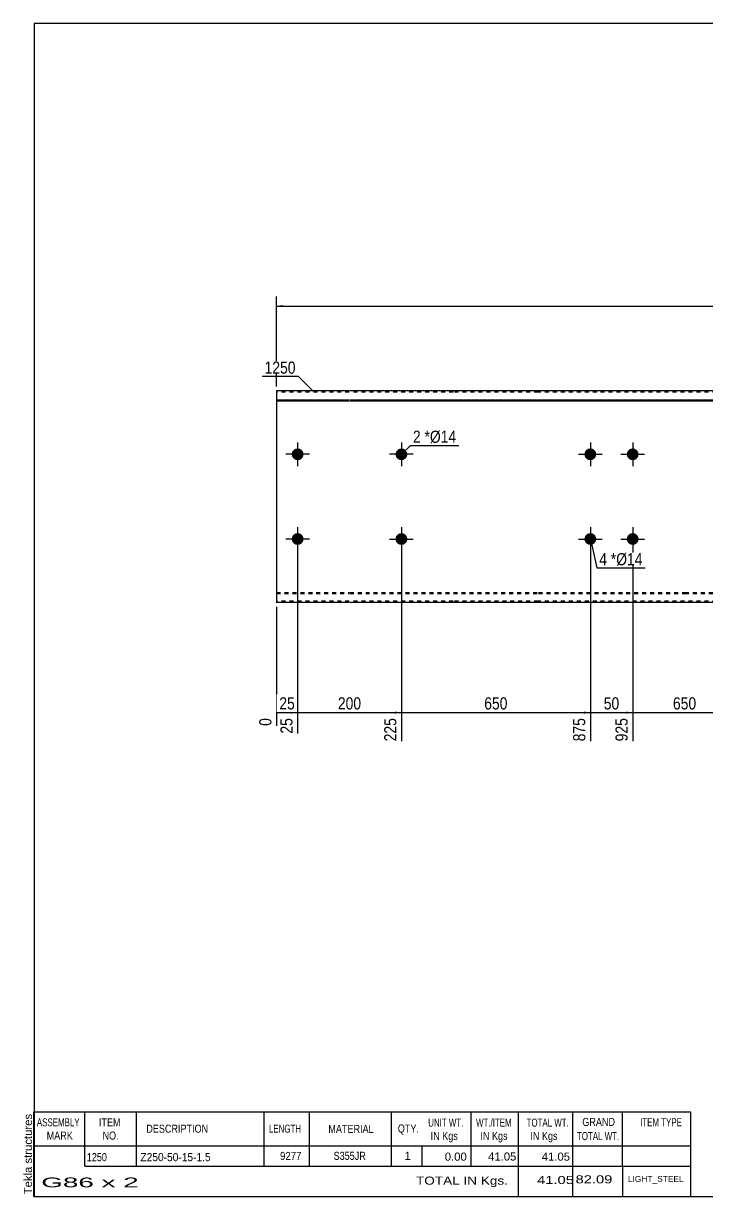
# Model space of a CAD drawing. Header units: millimetres. Extents: x -60 to 343, y -165 to 112.
# Drawn here: x -59.7 to 101.7, y -165.3 to 111.8 of the extents above; entities that cross this region are included whole.
import ezdxf

# ---------------------------------------------------------------- set-up
doc = ezdxf.new("R2010")
doc.units = ezdxf.units.MM
doc.linetypes.add('DXK_LINE_DOT1', pattern=[1.8814, 0.9407, -0.9407])
doc.styles.add('Arial', font='ARIAL.TTF', dxfattribs={"height": 0.2})
doc.styles.add('Arial Narrow', font='ARIALN.TTF', dxfattribs={"height": 0.2})

# ---------------------------------------------------------------- blocks, each defined once
blk = doc.blocks.new('Unknown-629088019-1721')
at = {"color": 5, "linetype": 'Continuous'}
for p, q in [((342.8, 111.75), (-57.2, 111.75)), ((-57.2, 111.75), (-57.2, -165.25)), ((342.8, -165.25), (342.8, 111.75)), ((-57.2, -165.25), (342.8, -165.25))]:
    blk.add_line(p, q, dxfattribs=at)
at = {"color": 174, "linetype": 'Continuous', "style": 'Arial'}
blk.add_text('Tekla structures', height=1.9102, rotation=90, dxfattribs=at).set_placement((-57.7, -164.75))
blk = doc.blocks.new('Part-629088019-1218 - 1203')
at = {"color": 2, "linetype": 'Continuous'}
for p, q in [((0, 25), (0, -25)), ((17.19, 25), (0, 25)), ((41.68, 25), (17.29, 25)), ((61.78, 25), (41.78, 25)), ((96.27, 25), (61.88, 25)), ((120.76, 25), (96.37, 25)), ((145.25, 25), (120.86, 25)), ((168.15, 25), (145.35, 25)), ((192.63, 25), (168.25, 25)), ((227.12, 25), (192.73, 25)), ((264.42, 25), (227.22, 25)), ((264.42, 25), (264.42, -25)), ((0, 22.88), (17.19, 22.88)), ((0, 22.67), (17.19, 22.67)), ((17.29, 22.88), (41.68, 22.88)), ((17.29, 22.67), (41.68, 22.67)), ((41.78, 22.88), (61.78, 22.88)), ((41.78, 22.67), (61.78, 22.67)), ((61.88, 22.88), (96.27, 22.88)), ((61.88, 22.67), (96.27, 22.67)), ((96.37, 22.88), (120.76, 22.88)), ((96.37, 22.67), (120.76, 22.67)), ((120.86, 22.88), (145.25, 22.88)), ((120.86, 22.67), (145.25, 22.67)), ((145.35, 22.88), (168.15, 22.88)), ((145.35, 22.67), (168.15, 22.67)), ((168.25, 22.88), (192.63, 22.88)), ((168.25, 22.67), (192.63, 22.67)), ((192.73, 22.88), (227.12, 22.88)), ((192.73, 22.67), (227.12, 22.67)), ((227.22, 22.88), (264.42, 22.88)), ((227.22, 22.67), (264.42, 22.67)), ((17.19, -25), (0, -25)), ((41.68, -25), (17.29, -25)), ((61.78, -25), (41.78, -25)), ((96.27, -25), (61.88, -25)), ((120.76, -25), (96.37, -25)), ((145.25, -25), (120.86, -25)), ((168.15, -25), (145.35, -25)), ((192.63, -25), (168.25, -25)), ((227.12, -25), (192.73, -25)), ((264.42, -25), (227.22, -25))]:
    blk.add_line(p, q, dxfattribs=at)
at = {"color": 7, "linetype": 'DXK_LINE_DOT1'}
for p, q in [((17.19, 24.7), (0, 24.7)), ((41.68, 24.7), (17.29, 24.7)), ((61.78, 24.7), (41.78, 24.7)), ((96.27, 24.7), (61.88, 24.7)), ((120.76, 24.7), (96.37, 24.7)), ((145.25, 24.7), (120.86, 24.7)), ((168.15, 24.7), (145.35, 24.7)), ((192.63, 24.7), (168.25, 24.7)), ((227.12, 24.7), (192.73, 24.7)), ((264.42, 24.7), (227.22, 24.7)), ((0, -22.67), (17.19, -22.67)), ((0, -22.88), (17.19, -22.88)), ((17.19, -24.7), (0, -24.7)), ((17.29, -22.67), (41.68, -22.67)), ((17.29, -22.88), (41.68, -22.88)), ((41.68, -24.7), (17.29, -24.7)), ((41.78, -22.67), (61.78, -22.67)), ((41.78, -22.88), (61.78, -22.88)), ((61.78, -24.7), (41.78, -24.7)), ((61.88, -22.67), (96.27, -22.67)), ((61.88, -22.88), (96.27, -22.88)), ((96.27, -24.7), (61.88, -24.7)), ((96.37, -22.67), (120.76, -22.67)), ((96.37, -22.88), (120.76, -22.88)), ((120.76, -24.7), (96.37, -24.7)), ((120.86, -22.67), (145.25, -22.67)), ((120.86, -22.88), (145.25, -22.88)), ((145.25, -24.7), (120.86, -24.7)), ((145.35, -22.67), (168.15, -22.67)), ((145.35, -22.88), (168.15, -22.88)), ((168.15, -24.7), (145.35, -24.7)), ((168.25, -22.67), (192.63, -22.67)), ((168.25, -22.88), (192.63, -22.88)), ((192.63, -24.7), (168.25, -24.7)), ((192.73, -22.67), (227.12, -22.67)), ((192.73, -22.88), (227.12, -22.88)), ((227.12, -24.7), (192.73, -24.7)), ((227.22, -22.67), (264.42, -22.67)), ((227.22, -22.88), (264.42, -22.88)), ((264.42, -24.7), (227.22, -24.7))]:
    blk.add_line(p, q, dxfattribs=at)
blk = doc.blocks.new('Bolt-629088019-1221 - 1203')
at = {"linetype": 'Continuous'}
for points in [[(75.48, 10, -1), (72.68, 10, -1)], [(85.48, 10, -1), (82.68, 10, -1)], [(75.48, -10, -1), (72.68, -10, -1)], [(85.48, -10, -1), (82.68, -10, -1)]]:
    blk.add_hatch(color=3, dxfattribs=at).paths.add_polyline_path(points)
at = {"color": 3, "linetype": 'Continuous'}
for p, q in [((74.08, 12.8), (74.08, 7.2)), ((84.08, 12.8), (84.08, 7.2)), ((71.28, 10), (76.88, 10)), ((81.28, 10), (86.88, 10)), ((74.08, -7.2), (74.08, -12.8)), ((84.08, -7.2), (84.08, -12.8)), ((71.28, -10), (76.88, -10)), ((81.28, -10), (86.88, -10))]:
    blk.add_line(p, q, dxfattribs=at)
blk = doc.blocks.new('Bolt-629088019-1222 - 1203')
at = {"linetype": 'Continuous'}
blk.add_hatch(color=3, dxfattribs=at).paths.add_polyline_path([(30.89, -10, -1), (28.09, -10, -1)])
at = {"color": 3, "linetype": 'Continuous'}
for p, q in [((29.49, -7.2), (29.49, -12.8)), ((26.69, -10), (32.29, -10))]:
    blk.add_line(p, q, dxfattribs=at)
blk = doc.blocks.new('Bolt-629088019-1225 - 1203')
at = {"linetype": 'Continuous'}
blk.add_hatch(color=3, dxfattribs=at).paths.add_polyline_path([(30.89, 10, -1), (28.09, 10, -1)])
at = {"color": 3, "linetype": 'Continuous'}
for p, q in [((29.49, 12.8), (29.49, 7.2)), ((32.29, 10), (26.69, 10))]:
    blk.add_line(p, q, dxfattribs=at)
blk = doc.blocks.new('Bolt-629088019-1226 - 1203')
at = {"linetype": 'Continuous'}
for points in [[(6.4, -10, -1), (3.6, -10, -1)], [(134.45, -10, -1), (131.65, -10, -1)]]:
    blk.add_hatch(color=3, dxfattribs=at).paths.add_polyline_path(points)
at = {"color": 3, "linetype": 'Continuous'}
for p, q in [((5, -7.2), (5, -12.8)), ((133.05, -7.2), (133.05, -12.8)), ((7.8, -10), (2.2, -10)), ((135.85, -10), (130.25, -10))]:
    blk.add_line(p, q, dxfattribs=at)
blk = doc.blocks.new('Bolt-629088019-1227 - 1203')
at = {"linetype": 'Continuous'}
for points in [[(6.4, 10, -1), (3.6, 10, -1)], [(134.45, 10, -1), (131.65, 10, -1)]]:
    blk.add_hatch(color=3, dxfattribs=at).paths.add_polyline_path(points)
at = {"color": 3, "linetype": 'Continuous'}
for p, q in [((5, 12.8), (5, 7.2)), ((133.05, 12.8), (133.05, 7.2)), ((7.8, 10), (2.2, 10)), ((135.85, 10), (130.25, 10))]:
    blk.add_line(p, q, dxfattribs=at)
blk = doc.blocks.new('StraightDimension-629088019-1279 - 1203')
at = {"linetype": 'Continuous'}
blk.add_hatch(color=7, dxfattribs=at).paths.add_polyline_path([(3.5, -50.75), (5, -51), (3.5, -51.25)])
at = {"color": 7, "linetype": 'Continuous'}
for p, q in [((5, -11), (5, -55.96)), ((0, -26), (0, -54.13)), ((0, -51), (5, -51))]:
    blk.add_line(p, q, dxfattribs=at)
at = {"color": 0}
blk.add_wipeout([(4.93, -50.85), (4.93, -46.65), (0.07, -46.65), (0.07, -50.85)], dxfattribs=at)
at = {"color": 3, "style": 'Arial Narrow'}
blk.add_text('25', height=2.863, dxfattribs=at).set_placement((0.67, -50.25))
at = {"color": 0, "linetype": 'Continuous'}
blk.add_wipeout([(4.4, -51.7), (0.2, -51.7), (0.2, -56.56), (4.4, -56.56)], dxfattribs=at)
at = {"color": 3, "linetype": 'Continuous', "style": 'Arial Narrow'}
blk.add_text('25', height=2.863, rotation=90.0002, dxfattribs=at).set_placement((3.8, -55.96))
at = {"color": 0, "linetype": 'Continuous'}
blk.add_wipeout([(-0.6, -51.7), (-4.8, -51.7), (-4.8, -54.73), (-0.6, -54.73)], dxfattribs=at)
at = {"color": 3, "linetype": 'Continuous', "style": 'Arial Narrow'}
blk.add_text('0', height=2.86, rotation=90.0002, dxfattribs=at).set_placement((-1.2, -54.13))
blk = doc.blocks.new('StraightDimension-629088019-1348 - 1203')
at = {"linetype": 'Continuous'}
for points in [[(1.5, 44.75), (0, 45), (1.5, 45.25)], [(262.92, 45.25), (264.42, 45), (262.92, 44.75)]]:
    blk.add_hatch(color=7, dxfattribs=at).paths.add_polyline_path(points)
at = {"color": 7, "linetype": 'Continuous'}
for p, q in [((0, 26), (0, 47.25)), ((264.42, 26), (264.42, 47.25)), ((0, 45), (264.42, 45))]:
    blk.add_line(p, q, dxfattribs=at)
at = {"color": 0}
blk.add_wipeout([(136.46, 45.15), (136.46, 49.35), (127.95, 49.35), (127.95, 45.15)], dxfattribs=at)
at = {"color": 3, "style": 'Arial Narrow'}
blk.add_text('9277', height=2.863, dxfattribs=at).set_placement((128.55, 45.75))
blk = doc.blocks.new('StraightDimension-629088019-1275 - 1203')
at = {"linetype": 'Continuous'}
blk.add_hatch(color=7, dxfattribs=at).paths.add_polyline_path([(107.06, -50.75), (108.56, -51), (107.06, -51.25)])
at = {"color": 7, "linetype": 'Continuous'}
for p, q in [((84.08, -11), (84.08, -57.78)), ((108.56, -11), (108.56, -59.61)), ((84.08, -51), (108.56, -51))]:
    blk.add_line(p, q, dxfattribs=at)
at = {"color": 0}
blk.add_wipeout([(99.66, -50.85), (99.66, -46.65), (92.98, -46.65), (92.98, -50.85)], dxfattribs=at)
at = {"color": 0, "linetype": 'Continuous'}
blk.add_wipeout([(107.96, -51.7), (103.76, -51.7), (103.76, -60.21), (107.96, -60.21)], dxfattribs=at)
at = {"color": 3, "style": 'Arial Narrow'}
blk.add_text('650', height=2.863, dxfattribs=at).set_placement((93.58, -50.25))
at = {"color": 3, "linetype": 'Continuous', "style": 'Arial Narrow'}
blk.add_text('1575', height=2.863, rotation=90.0002, dxfattribs=at).set_placement((107.36, -59.61))
blk = doc.blocks.new('StraightDimension-629088019-1276 - 1203')
at = {"linetype": 'Continuous'}
blk.add_hatch(color=7, dxfattribs=at).paths.add_polyline_path([(82.58, -50.75), (84.08, -51), (82.58, -51.25)])
at = {"color": 7, "linetype": 'Continuous'}
for p, q in [((74.08, -11), (74.08, -57.78)), ((84.08, -11), (84.08, -57.78)), ((74.08, -51), (84.08, -51))]:
    blk.add_line(p, q, dxfattribs=at)
at = {"color": 0}
blk.add_wipeout([(81.5, -50.85), (81.5, -46.65), (76.65, -46.65), (76.65, -50.85)], dxfattribs=at)
at = {"color": 3, "style": 'Arial Narrow'}
blk.add_text('50', height=2.863, dxfattribs=at).set_placement((77.25, -50.25))
at = {"color": 0, "linetype": 'Continuous'}
blk.add_wipeout([(83.48, -51.7), (79.28, -51.7), (79.28, -58.38), (83.48, -58.38)], dxfattribs=at)
at = {"color": 3, "linetype": 'Continuous', "style": 'Arial Narrow'}
blk.add_text('925', height=2.863, rotation=90.0002, dxfattribs=at).set_placement((82.88, -57.78))
blk = doc.blocks.new('StraightDimension-629088019-1277 - 1203')
at = {"linetype": 'Continuous'}
blk.add_hatch(color=7, dxfattribs=at).paths.add_polyline_path([(72.58, -50.75), (74.08, -51), (72.58, -51.25)])
at = {"color": 7, "linetype": 'Continuous'}
for p, q in [((29.49, -11), (29.49, -57.78)), ((74.08, -11), (74.08, -57.78)), ((29.49, -51), (74.08, -51))]:
    blk.add_line(p, q, dxfattribs=at)
at = {"color": 0}
blk.add_wipeout([(55.12, -50.85), (55.12, -46.65), (48.44, -46.65), (48.44, -50.85)], dxfattribs=at)
at = {"color": 0, "linetype": 'Continuous'}
blk.add_wipeout([(73.48, -51.7), (69.28, -51.7), (69.28, -58.38), (73.48, -58.38)], dxfattribs=at)
at = {"color": 3, "style": 'Arial Narrow'}
blk.add_text('650', height=2.863, dxfattribs=at).set_placement((49.04, -50.25))
at = {"color": 3, "linetype": 'Continuous', "style": 'Arial Narrow'}
blk.add_text('875', height=2.863, rotation=90.0002, dxfattribs=at).set_placement((72.88, -57.78))
blk = doc.blocks.new('StraightDimension-629088019-1278 - 1203')
at = {"linetype": 'Continuous'}
blk.add_hatch(color=7, dxfattribs=at).paths.add_polyline_path([(27.99, -50.75), (29.49, -51), (27.99, -51.25)])
at = {"color": 7, "linetype": 'Continuous'}
for p, q in [((5, -11), (5, -55.96)), ((29.49, -11), (29.49, -57.78)), ((5, -51), (29.49, -51))]:
    blk.add_line(p, q, dxfattribs=at)
at = {"color": 0}
blk.add_wipeout([(20.59, -50.85), (20.59, -46.65), (13.9, -46.65), (13.9, -50.85)], dxfattribs=at)
at = {"color": 0, "linetype": 'Continuous'}
blk.add_wipeout([(28.89, -51.7), (24.69, -51.7), (24.69, -58.38), (28.89, -58.38)], dxfattribs=at)
at = {"color": 3, "style": 'Arial Narrow'}
blk.add_text('200', height=2.863, dxfattribs=at).set_placement((14.5, -50.25))
at = {"color": 3, "linetype": 'Continuous', "style": 'Arial Narrow'}
blk.add_text('225', height=2.863, rotation=90.0002, dxfattribs=at).set_placement((28.29, -57.78))
blk = doc.blocks.new('CBS_BOM-629088019-1743')
at = {"color": 7, "linetype": 'Continuous'}
for p, q in [((-57.23, -153.28), (-57.23, -145.28)), ((-57.23, -145.28), (97.69, -145.28)), ((-45.23, -153.28), (-45.23, -145.28)), ((-33.04, -153.28), (-33.04, -145.28)), ((-2.88, -153.28), (-2.88, -145.28)), ((7.8, -153.28), (7.8, -145.28)), ((27.12, -153.28), (27.12, -145.28)), ((45.92, -153.28), (45.92, -145.28)), ((57.13, -153.28), (57.13, -145.28)), ((69.92, -153.28), (69.92, -145.28)), ((81.67, -153.28), (81.67, -145.28)), ((97.69, -145.29), (97.69, -153.27)), ((-57.23, -153.28), (97.69, -153.28)), ((-57.23, -158.08), (-57.23, -153.28)), ((-45.23, -158.08), (-45.23, -153.28)), ((-33.04, -158.08), (-33.04, -153.28)), ((-2.88, -158.08), (-2.88, -153.28)), ((7.8, -158.08), (7.8, -153.28)), ((27.12, -158.08), (27.12, -153.28)), ((34.38, -158.08), (34.38, -153.28)), ((45.92, -158.08), (45.92, -153.28)), ((57.13, -158.08), (57.13, -153.28)), ((69.92, -158.08), (69.92, -153.28)), ((81.69, -158.08), (81.69, -153.28)), ((97.69, -153.28), (97.69, -158.08)), ((-57.23, -165.28), (-57.23, -158.1)), ((-45.23, -158.08), (97.69, -158.08)), ((57.13, -165.28), (57.13, -158.1)), ((69.92, -165.28), (69.92, -158.1)), ((81.73, -165.28), (81.73, -158.1)), ((97.69, -158.08), (97.69, -165.28)), ((-57.23, -165.28), (97.69, -165.28))]:
    blk.add_line(p, q, dxfattribs=at)
at = {"color": 3, "linetype": 'Continuous', "style": 'Arial'}
for s, height, width, p in [('ASSEMBLY', 1.91, 0.7, (-56.55, -148.71)), ('ITEM', 1.91, 0.8, (-41.9, -148.71)), ('WT./ITEM', 1.91, 0.7, (47.1, -148.78)), ('GRAND', 1.91, 0.8, (72.19, -148.62)), ('ITEM TYPE', 1.91, 0.7, (85.83, -148.7)), ('DESCRIPTION', 1.9102, 0.8, (-30.72, -150.21)), ('LENGTH', 1.91, 0.7, (-1.77, -150.21)), ('MATERIAL', 1.91, 0.8, (12.25, -150.26)), ('QTY.', 1.91, 0.8, (28.64, -150.18)), ('UNIT WT.', 1.91, 0.7, (35.81, -148.78)), ('TOTAL WT.', 1.91, 0.7, (59.04, -148.78)), ('MARK', 1.91, 0.8, (-54.23, -151.84)), ('NO.', 1.91, 0.8, (-41.05, -151.84)), ('IN Kgs', 1.91, 0.8, (36.39, -151.92)), ('IN Kgs', 1.91, 0.8, (48.14, -151.92)), ('IN Kgs', 1.91, 0.8, (59.93, -151.92)), ('TOTAL WT.', 1.91, 0.7, (70.93, -151.96))]:
    blk.add_text(s, height=height, dxfattribs=dict(at, width=width)).set_placement(p)
at = {"color": 7, "linetype": 'Continuous', "style": 'Arial'}
for s, height, width, p in [('1250', 1.91, 0.8, (-44.77, -156.93)), ('Z250-50-15-1.5', 1.9102, 0.9, (-32.1, -156.93)), ('9277', 1.91, 0.85, (0.84, -156.65)), ('S355JR', 1.91, 0.8, (13.49, -156.62))]:
    blk.add_text(s, height=height, dxfattribs=dict(at, width=width)).set_placement(p)
for s, p in [('1', (30.21, -156.62)), ('0.00', (39.72, -156.81)), ('41.05', (49.94, -156.78)), ('41.05', (62.61, -156.81))]:
    blk.add_text(s, height=1.91, dxfattribs=at).set_placement(p)
at = {"color": 6, "linetype": 'Continuous', "style": 'Arial'}
for s, height, width, p in [('TOTAL IN Kgs.', 1.9102, 1.2, (32.93, -162.48)), ('41.05', 1.91, 1.3, (61.52, -162.33)), ('82.09', 1.91, 1.3, (70.59, -162.17)), ('G86 x 2', 2.292, 2.05, (-55.51, -163.09))]:
    blk.add_text(s, height=height, dxfattribs=dict(at, width=width)).set_placement(p)
blk.add_text('LIGHT_STEEL', height=1.4135, dxfattribs=at).set_placement((82.94, -161.83))
blk = doc.blocks.new('Mark-629088019-1351 - 1203')
at = {"color": 0}
blk.add_wipeout([(4.51, 29.04), (4.51, 32.04), (-2.8, 32.04), (-2.8, 29.04)], dxfattribs=at)
blk.add_wipeout([(4.51, 29.04), (4.51, 32.04), (-2.8, 32.04), (-2.8, 29.04)], dxfattribs=at)
at = {"color": 7, "linetype": 'Continuous'}
for p in [(-3.4, 28.44), (8.65, 24.9)]:
    blk.add_line(p, (5.11, 28.44), dxfattribs=at)
at = {"color": 3, "style": 'Arial Narrow'}
blk.add_text('1250', height=2.863, dxfattribs=at).set_placement((-2.8, 29.04))
blk = doc.blocks.new('MarkSet-629088019-1362 - 1203')
at = {"color": 0}
blk.add_wipeout([(34.04, 12.72), (34.04, 15.72), (32.21, 15.72), (32.21, 12.72)], dxfattribs=at)
blk.add_wipeout([(34.04, 12.72), (34.04, 15.72), (32.21, 15.72), (32.21, 12.72)], dxfattribs=at)
at = {"color": 7, "linetype": 'Continuous'}
blk.add_line((29.49, 10), (31.61, 12.12), dxfattribs=at)
at = {"color": 0}
blk.add_wipeout([(36.21, 12.72), (36.21, 15.72), (34.94, 15.72), (34.94, 12.72)], dxfattribs=at)
blk.add_wipeout([(36.21, 12.72), (36.21, 15.72), (34.94, 15.72), (34.94, 12.72)], dxfattribs=at)
at = {"color": 3, "style": 'Arial Narrow'}
blk.add_text('2', height=2.86, dxfattribs=at).set_placement((32.21, 12.72))
at = {"color": 0}
blk.add_wipeout([(42.43, 12.72), (42.43, 15.72), (36.21, 15.72), (36.21, 12.72)], dxfattribs=at)
blk.add_wipeout([(42.43, 12.72), (42.43, 15.72), (36.21, 15.72), (36.21, 12.72)], dxfattribs=at)
at = {"color": 7, "linetype": 'Continuous'}
blk.add_line((31.61, 12.12), (43.03, 12.12), dxfattribs=at)
at = {"color": 3, "style": 'Arial Narrow'}
for s, height, p in [('*', 2.86, (34.94, 12.72)), ('Ø14', 2.863, (36.21, 12.72))]:
    blk.add_text(s, height=height, dxfattribs=at).set_placement(p)
blk = doc.blocks.new('Mark-629088019-1377 - 1203')
at = {"color": 0}
blk.add_wipeout([(78, -16.2), (78, -13.2), (76.18, -13.2), (76.18, -16.2)], dxfattribs=at)
blk.add_wipeout([(78, -16.2), (78, -13.2), (76.18, -13.2), (76.18, -16.2)], dxfattribs=at)
at = {"color": 7, "linetype": 'Continuous'}
blk.add_line((74.08, -10), (75.58, -16.8), dxfattribs=at)
at = {"color": 0}
blk.add_wipeout([(80.18, -16.2), (80.18, -13.2), (78.9, -13.2), (78.9, -16.2)], dxfattribs=at)
blk.add_wipeout([(80.18, -16.2), (80.18, -13.2), (78.9, -13.2), (78.9, -16.2)], dxfattribs=at)
at = {"color": 3, "style": 'Arial Narrow'}
blk.add_text('4', height=2.86, dxfattribs=at).set_placement((76.18, -16.2))
at = {"color": 0}
blk.add_wipeout([(86.4, -16.2), (86.4, -13.2), (80.18, -13.2), (80.18, -16.2)], dxfattribs=at)
blk.add_wipeout([(86.4, -16.2), (86.4, -13.2), (80.18, -13.2), (80.18, -16.2)], dxfattribs=at)
at = {"color": 7, "linetype": 'Continuous'}
blk.add_line((75.58, -16.8), (87, -16.8), dxfattribs=at)
at = {"color": 3, "style": 'Arial Narrow'}
for s, height, p in [('*', 2.86, (78.9, -16.2)), ('Ø14', 2.863, (80.18, -16.2))]:
    blk.add_text(s, height=height, dxfattribs=at).set_placement(p)

msp = doc.modelspace()

# ---------------------------------------------------------------- block references
for name in ['Unknown-629088019-1721', 'Part-629088019-1218 - 1203', 'Bolt-629088019-1227 - 1203', 'Bolt-629088019-1225 - 1203', 'Bolt-629088019-1221 - 1203', 'Bolt-629088019-1226 - 1203', 'Bolt-629088019-1222 - 1203', 'CBS_BOM-629088019-1743']:
    msp.add_blockref(name, (0, 0))

# ---------------------------------------------------------------- next in the draw order: block references
for name in ['StraightDimension-629088019-1348 - 1203', 'MarkSet-629088019-1362 - 1203', 'StraightDimension-629088019-1279 - 1203', 'StraightDimension-629088019-1275 - 1203']:
    msp.add_blockref(name, (0, 0))

# ---------------------------------------------------------------- next in the draw order: block references
for name in ['Mark-629088019-1351 - 1203', 'StraightDimension-629088019-1276 - 1203']:
    msp.add_blockref(name, (0, 0))

# ---------------------------------------------------------------- next in the draw order: block references
msp.add_blockref('StraightDimension-629088019-1277 - 1203', (0, 0))

# ---------------------------------------------------------------- next in the draw order: block references
for name in ['StraightDimension-629088019-1278 - 1203', 'Mark-629088019-1377 - 1203']:
    msp.add_blockref(name, (0, 0))

doc.saveas('drawing.dxf')
